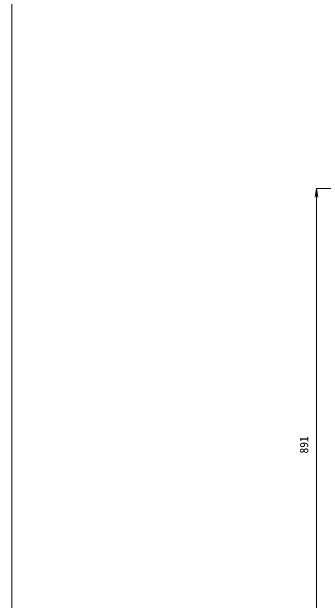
# Model space of a CAD drawing. Units: millimetres, scale not verified. Extents: x -1945 to 1945, y -1206 to 1634.
# Drawn here: x -1945 to -1404, y -478 to 545 of the extents above; entities that cross this region are included whole.
import ezdxf
from ezdxf.enums import TextEntityAlignment as Align

# ---------------------------------------------------------------- set-up
doc = ezdxf.new("R2010")
doc.units = ezdxf.units.MM
doc.header["$LTSCALE"] = 10
doc.header["$PDMODE"] = 32
doc.header["$PDSIZE"] = 2
for name, color, linetype, lineweight in [('0-1_TITLE', 7, 'Continuous', 18), ('0-5_SUNPO_S10', 3, 'Continuous', 18), ('0-9__0-0_0', 7, 'Continuous', 18)]:
    doc.layers.add(name, color=color, linetype=linetype, lineweight=lineweight)
doc.layers.add('0-A__0-2_DEFPOINTS', color=7, linetype='Continuous')
doc.styles.add('ＭＳ ゴシック', font='')
doc.styles.get('ＭＳ ゴシック').set_extended_font_data('MS Gothic')

# ---------------------------------------------------------------- blocks, each defined once
blk = doc.blocks.new('_OPEN')
at = {"layer": '0-9__0-0_0'}
blk.add_line((0, 0), (-1, 0), dxfattribs=at)
blk.add_lwpolyline([(-1, 0.1667), (0, 0), (-1, -0.1667)], dxfattribs=at)
blk = doc.blocks.new('_D2')
at = {"layer": '0-5_SUNPO_S10'}
for p, q in [((707.48, 1657.39), (529.48, 1657.39)), ((529.48, 1642.39), (529.48, 781.39)), ((699.48, 766.39), (529.48, 766.39))]:
    blk.add_line(p, q, dxfattribs=at)
at = {"layer": '0-A__0-2_DEFPOINTS'}
for p in [(757.48, 1657.39), (529.48, 766.39), (749.48, 766.39)]:
    blk.add_point(p, dxfattribs=at)
at = {"layer": '0-5_SUNPO_S10', "xscale": 15, "yscale": 15}
for p, rotation in [((529.48, 1657.39), 90), ((529.48, 766.39), 270)]:
    blk.add_blockref('_OPEN', p, dxfattribs=dict(at, rotation=rotation))
at = {"layer": '0-5_SUNPO_S10', "color": 7, "style": 'ＭＳ ゴシック'}
blk.add_text('891', height=14.66, rotation=90, dxfattribs=at).set_placement((519.48, 1196.89), align=Align.BOTTOM_LEFT)

msp = doc.modelspace()

# ---------------------------------------------------------------- linework, layer by layer
at = {"layer": '0-1_TITLE', "color": 2}
msp.add_lwpolyline([(-1945, -1206.44), (1945, -1206.44), (1945, 1633.56), (-1945, 1633.56)], close=True, dxfattribs=at)

# ---------------------------------------------------------------- block references
at = {"layer": '0-5_SUNPO_S10'}
msp.add_blockref('_D2', (-1945, -1420), dxfattribs=at)

doc.saveas('drawing.dxf')
